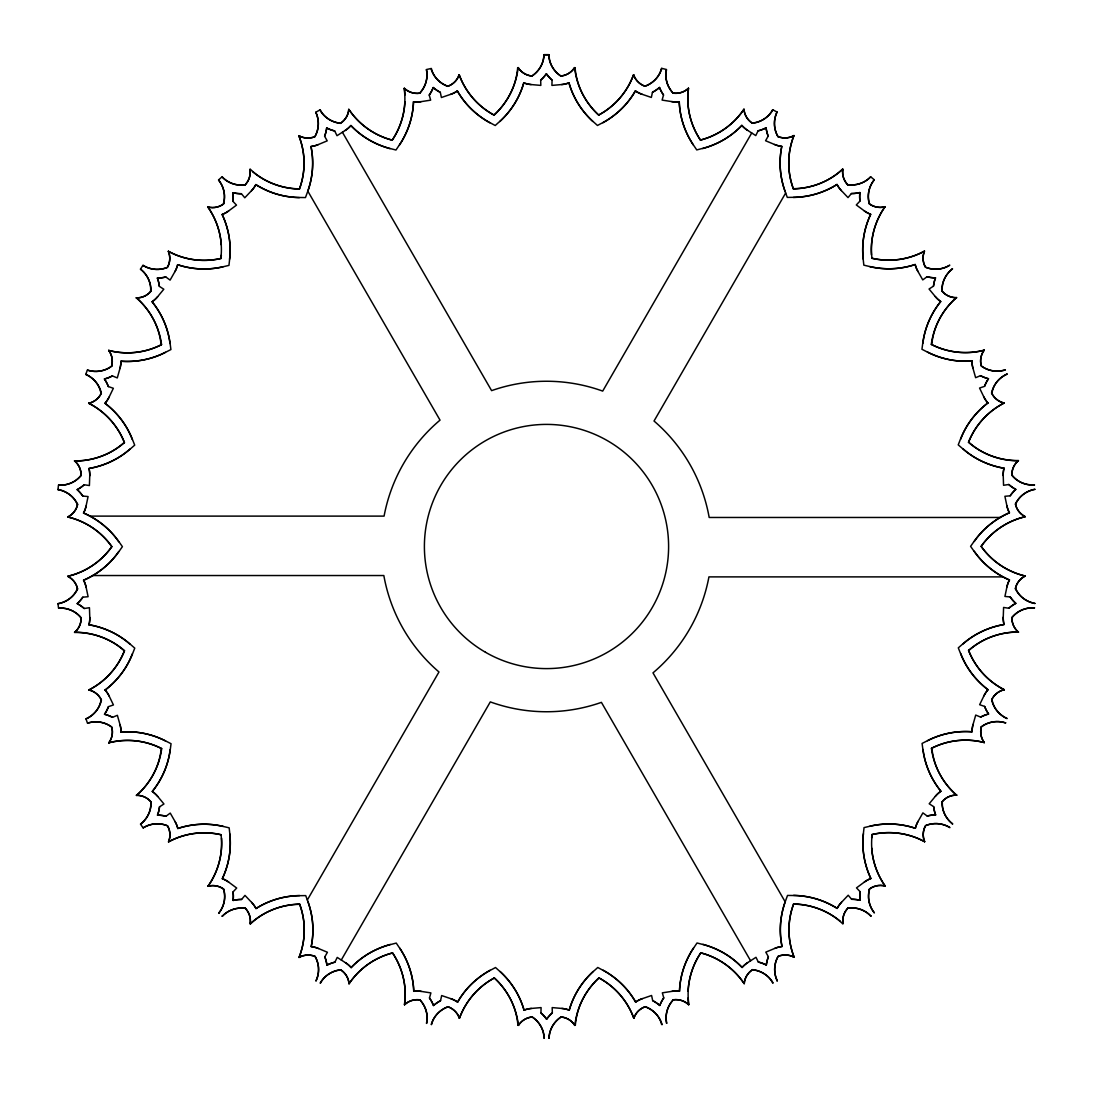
<?xml version="1.0" encoding="UTF-8"?>
<svg xmlns="http://www.w3.org/2000/svg" width="1093" height="1093" viewBox="0 0 1093 1093"><rect width="100%" height="100%" fill="white"/><g stroke="black" fill="none" stroke-linecap="round" stroke-linejoin="round"><path stroke-width="1.5" d="M942.029 802.576L942.043 801.797A18.294 18.294 0 0 1 956.717 795.171A74.775 74.775 0 0 1 931.441 748.363A67.629 60.224 0 0 1 984.301 742.516M229.557 259.314A103.562 92.222 0 0 0 222.152 214.474A26.191 23.322 0 0 0 228.697 210.894L236.498 205.115L232.864 201.276A44.362 39.512 0 0 0 232.918 192.723A31.588 28.131 0 0 0 241.403 193.721L244.791 197.778L251.458 190.728A26.915 26.915 0 0 0 255.817 184.635A83.396 83.396 0 0 0 299.359 197.491L305.466 197.56L307.57 191.835A104.259 92.85 0 0 0 310.958 146.503A24.633 21.942 0 0 0 318.241 144.59L327.203 140.847L324.607 136.242A35.236 35.236 0 0 0 326.684 127.963A32.94 29.333 0 0 0 334.69 130.955L337.013 135.696L345.183 130.463A26.915 26.915 0 0 0 350.853 125.586A83.396 83.396 0 0 0 390.064 148.498L395.967 150.014L399.382 144.959A83.396 83.396 0 0 0 413.564 101.772A24.032 21.395 0 0 0 421.065 101.649L430.656 100.16L429.235 95.064A35.236 35.236 0 0 0 433.238 87.522A35.386 31.519 0 0 0 440.301 92.345L441.408 97.509L450.589 94.367A26.915 26.915 0 0 0 457.284 90.992A83.396 83.396 0 0 0 489.869 122.621L495.225 125.517L499.747 121.419A83.396 83.396 0 0 0 523.861 82.877A26.915 26.915 0 0 0 531.157 84.557L540.83 85.404L540.666 80.117A35.236 35.236 0 0 0 546.377 73.75A38.433 34.225 0 0 0 552.074 80.117L551.91 85.404L561.583 84.557A26.915 26.915 0 0 0 568.879 82.877A83.396 83.396 0 0 0 592.952 121.391L597.475 125.476L602.844 122.594A83.396 83.396 0 0 0 635.47 90.938A26.915 26.915 0 0 0 642.165 94.312L651.346 97.441L652.453 92.277A35.386 31.519 0 0 0 659.503 87.454A35.236 35.236 0 0 0 663.519 95.009L662.098 100.091L671.689 101.594A24.032 21.395 0 0 0 679.177 101.704A83.396 83.396 0 0 0 693.331 144.85L696.747 149.919L702.649 148.388A83.396 83.396 0 0 0 741.915 125.463A26.915 26.915 0 0 0 747.598 130.34L755.769 135.587L758.077 130.832A32.94 29.333 0 0 0 766.084 127.84A35.236 35.236 0 0 0 768.174 136.133L765.578 140.737L774.527 144.481A24.633 21.942 0 0 0 781.768 146.38A83.396 83.396 0 0 0 785.184 191.671L787.288 197.396L793.381 197.327A83.396 83.396 0 0 0 836.992 184.457A26.915 26.915 0 0 0 841.35 190.565L848.018 197.601L851.406 193.543A31.588 28.131 0 0 0 859.89 192.559A44.362 39.512 0 0 0 859.945 201.098L856.311 204.951L864.112 210.73A26.191 23.322 0 0 0 870.684 214.324A103.562 92.222 0 0 0 863.238 259.096M863.443 833.686A103.562 92.222 0 0 0 870.848 878.526A26.191 23.322 0 0 0 864.303 882.106L856.502 887.885L860.136 891.724A44.362 39.512 0 0 0 860.082 900.277A31.588 28.131 0 0 0 851.597 899.279L848.209 895.222L841.542 902.271A26.915 26.915 0 0 0 837.183 908.365A83.396 83.396 0 0 0 793.641 895.509L787.534 895.44L785.43 901.165A104.259 92.85 0 0 0 782.041 946.497A24.633 21.942 0 0 0 774.759 948.41L765.797 952.153L768.393 956.758A35.236 35.236 0 0 0 766.316 965.037A32.94 29.333 0 0 0 758.31 962.045L755.987 957.304L747.817 962.537A26.915 26.915 0 0 0 742.147 967.414A83.396 83.396 0 0 0 702.936 944.502L697.033 942.986L693.618 948.041A83.396 83.396 0 0 0 679.436 991.228A24.032 21.395 0 0 0 671.935 991.351L662.344 992.84L663.765 997.936A35.236 35.236 0 0 0 659.762 1005.478A35.386 31.519 0 0 0 652.699 1000.655L651.592 995.491L642.411 998.633A26.915 26.915 0 0 0 635.716 1002.008A83.396 83.396 0 0 0 603.131 970.379L597.775 967.483L593.253 971.581A83.396 83.396 0 0 0 569.139 1010.123A26.915 26.915 0 0 0 561.843 1008.443L552.17 1007.596L552.334 1012.883A35.236 35.236 0 0 0 546.623 1019.25A38.433 34.225 0 0 0 540.926 1012.883L541.09 1007.596L531.417 1008.443A26.915 26.915 0 0 0 524.121 1010.123A83.396 83.396 0 0 0 500.048 971.609L495.525 967.524L490.156 970.406A83.396 83.396 0 0 0 457.53 1002.062A26.915 26.915 0 0 0 450.835 998.688L441.654 995.559L440.547 1000.723A35.386 31.519 0 0 0 433.497 1005.546A35.236 35.236 0 0 0 429.481 997.991L430.902 992.909L421.311 991.406A24.032 21.395 0 0 0 413.823 991.296A83.396 83.396 0 0 0 399.669 948.15L396.253 943.081L390.351 944.612A83.396 83.396 0 0 0 351.085 967.537A26.915 26.915 0 0 0 345.402 962.66L337.231 957.413L334.923 962.168A32.94 29.333 0 0 0 326.916 965.16A35.236 35.236 0 0 0 324.826 956.867L327.422 952.263L318.473 948.519A24.633 21.942 0 0 0 311.232 946.62A83.396 83.396 0 0 0 307.816 901.329L305.712 895.604L299.619 895.673A83.396 83.396 0 0 0 256.008 908.543A26.915 26.915 0 0 0 251.65 902.435L244.982 895.399L241.594 899.457A31.588 28.131 0 0 0 233.11 900.441A44.362 39.512 0 0 0 233.055 891.902L236.689 888.049L228.888 882.27A26.191 23.322 0 0 0 222.316 878.676A103.562 92.222 0 0 0 229.762 833.904M89.066 468.856A26.915 26.915 0 0 1 89.749 475.851L89.407 485.552L84.188 484.745A35.236 35.236 0 0 1 77.179 489.637A38.569 34.348 0 0 1 82.808 496.072L88.082 496.55L86.074 506.045A32.681 29.115 0 0 1 83.533 513.095A83.396 83.396 0 0 1 118.891 541.663L122.402 546.65L118.891 551.637A83.396 83.396 0 0 1 83.56 580.164A32.681 29.115 0 0 1 86.101 587.214L88.109 596.71L82.849 597.188A35.236 35.236 0 0 1 77.207 603.609A35.509 31.629 0 0 1 84.216 608.5L89.448 607.708L89.776 617.408A33.76 30.071 0 0 1 88.984 624.854A83.396 83.396 0 0 1 130.163 644.146L134.767 648.135L132.54 653.819A83.396 83.396 0 0 1 105.065 689.984A30.727 27.366 0 0 1 109.218 696.214L113.44 704.944L108.453 706.665A35.236 35.236 0 0 1 104.518 714.262A33.022 29.402 0 0 1 112.483 717.336L117.375 715.314L120.011 724.645A26.915 26.915 0 0 1 121.036 732.064A83.396 83.396 0 0 1 165.63 740.945L171.054 743.718L170.248 749.771A83.396 83.396 0 0 1 152.228 791.455A28.377 25.276 0 0 1 157.761 796.51L163.95 803.983L159.51 806.853A35.236 35.236 0 0 1 157.501 815.159A31.629 28.158 0 0 1 165.986 816.239L170.248 813.096L175.044 821.54A26.915 26.915 0 0 1 177.804 828.494A83.396 83.396 0 0 1 223.232 826.445L229.161 827.838L229.831 833.904A83.396 83.396 0 0 1 222.303 878.69A26.915 26.915 0 0 1 228.888 882.27M1003.934 624.144A26.915 26.915 0 0 1 1003.251 617.149L1003.593 607.448L1008.812 608.255A35.236 35.236 0 0 1 1015.821 603.363A38.569 34.348 0 0 1 1010.192 596.928L1004.918 596.45L1006.926 586.955A32.681 29.115 0 0 1 1009.467 579.905A83.396 83.396 0 0 1 974.109 551.337L970.598 546.35L974.109 541.363A83.396 83.396 0 0 1 1009.44 512.836A32.681 29.115 0 0 1 1006.899 505.786L1004.891 496.29L1010.151 495.812A35.236 35.236 0 0 1 1015.793 489.391A35.509 31.629 0 0 1 1008.784 484.5L1003.552 485.292L1003.224 475.592A33.76 30.071 0 0 1 1004.016 468.146A83.396 83.396 0 0 1 962.837 448.854L958.233 444.865L960.46 439.181A83.396 83.396 0 0 1 987.935 403.016A30.727 27.366 0 0 1 983.782 396.786L979.56 388.056L984.547 386.335A35.236 35.236 0 0 1 988.482 378.738A33.022 29.402 0 0 1 980.517 375.664L975.625 377.686L972.989 368.355A26.915 26.915 0 0 1 971.964 360.936A83.396 83.396 0 0 1 927.37 352.055L921.945 349.282L922.752 343.229A83.396 83.396 0 0 1 940.772 301.545A28.377 25.276 0 0 1 935.239 296.49L929.05 289.017L933.49 286.147A35.236 35.236 0 0 1 935.499 277.841A31.629 28.158 0 0 1 927.014 276.761L922.752 279.904L917.956 271.46A26.915 26.915 0 0 1 915.196 264.506A83.396 83.396 0 0 1 869.768 266.555L863.839 265.162L863.169 259.096A83.396 83.396 0 0 1 870.697 214.31A26.915 26.915 0 0 1 864.112 210.73M57.943 489.65L58.503 485.032A26.601 26.601 0 0 0 81.101 475.551A18.294 18.294 0 0 0 74.515 460.863A74.775 74.775 0 0 0 124.438 442.624C117.88 425.696 104.887 411.405 88.697 403.235A18.294 18.294 0 0 0 101.362 393.289M1034.524 607.681L1034.497 607.968A26.601 26.601 0 0 0 1011.899 617.449A18.294 18.294 0 0 0 1018.485 632.137A74.775 74.775 0 0 0 968.562 650.376C975.12 667.304 988.113 681.595 1004.303 689.765A18.294 18.294 0 0 0 991.638 699.711M223.751 203.202L223.546 203.967A16.887 15.042 0 0 1 207.684 206.987M869.249 889.798L869.454 889.033A16.887 15.042 0 0 1 885.316 886.013M111.759 365.745L111.623 366.237A18.253 18.253 0 0 0 108.713 350.402A74.775 74.775 0 0 0 161.559 344.637A74.775 74.775 0 0 0 136.283 297.829A18.294 18.294 0 0 0 150.971 291.216L150.957 289.672A26.601 26.601 0 0 0 140.437 269.192L142.964 265.298M981.241 727.255L981.377 726.763A18.253 18.253 0 0 0 984.287 742.598A74.775 74.775 0 0 0 931.441 748.363M228.697 210.908A26.915 26.915 0 0 1 222.125 214.488A83.396 83.396 0 0 1 229.626 259.328L228.956 265.394L223.027 266.774A83.396 83.396 0 0 1 177.653 264.711A26.915 26.915 0 0 1 174.894 271.679L170.098 280.109L165.835 276.98A31.629 28.158 0 0 1 157.365 278.059A35.236 35.236 0 0 1 159.359 286.366L163.8 289.235L157.624 296.709A28.377 25.276 0 0 1 152.091 301.764A83.396 83.396 0 0 1 170.112 343.503L170.918 349.555L165.48 352.315A76.045 67.711 0 0 1 120.927 361.264A26.915 26.915 0 0 1 119.929 368.587L117.279 377.932L112.401 375.91A35.236 35.236 0 0 1 104.422 378.984A41.507 36.971 0 0 1 108.357 386.567L113.358 388.288L109.136 397.032A30.727 27.366 0 0 1 104.983 403.262A93.37 83.164 0 0 1 132.294 439.523M864.303 882.092A26.915 26.915 0 0 1 870.875 878.512A83.396 83.396 0 0 1 863.374 833.672L864.044 827.606L869.973 826.226A83.396 83.396 0 0 1 915.347 828.289A26.915 26.915 0 0 1 918.106 821.321L922.902 812.891L927.165 816.02A31.629 28.158 0 0 1 935.635 814.941A35.236 35.236 0 0 1 933.641 806.634L929.2 803.765L935.376 796.291A28.377 25.276 0 0 1 940.909 791.236A83.396 83.396 0 0 1 922.888 749.497L922.082 743.445L927.52 740.685A76.045 67.711 0 0 1 972.073 731.736A26.915 26.915 0 0 1 973.071 724.413L975.721 715.068L980.599 717.09A35.236 35.236 0 0 1 988.578 714.016A41.507 36.971 0 0 1 984.643 706.433L979.642 704.712L983.864 695.968A30.727 27.366 0 0 1 988.017 689.738A93.37 83.164 0 0 1 960.706 653.477M85.746 374.393L87.399 370.035A26.601 26.601 0 0 0 111.609 366.237M661.798 68.49A26.615 26.615 0 0 1 644.952 86.128A18.294 18.294 0 0 1 633.544 74.761C627.382 91.826 614.744 106.431 598.745 114.997A74.775 74.775 0 0 1 574.631 67.643A18.294 18.294 0 0 1 561.843 75.841L560.832 75.963A26.601 26.601 0 0 1 548.7 54.787L544.041 54.787A26.601 26.601 0 0 1 533.179 75.075L531.908 75.95A18.294 18.294 0 0 1 518.123 67.643A74.775 74.775 0 0 1 493.954 115.025C477.983 106.472 465.358 91.88 459.21 74.816A18.294 18.294 0 0 1 448.758 85.855L447.802 86.197A26.601 26.601 0 0 1 430.956 68.545L426.407 69.542M431.202 1024.51A26.615 26.615 0 0 1 448.048 1006.872A18.294 18.294 0 0 1 459.456 1018.239C465.618 1001.174 478.256 986.569 494.255 978.003A74.775 74.775 0 0 1 518.369 1025.357A18.294 18.294 0 0 1 531.157 1017.159L532.168 1017.036A26.601 26.601 0 0 1 544.3 1038.213M1005.71 722.692L1005.601 722.965A26.601 26.601 0 0 0 981.391 726.763M81.019 617.709A21.614 19.25 0 0 1 74.625 632.464A74.775 74.775 0 0 1 124.506 650.663C117.935 667.563 104.969 681.841 88.779 690.011A18.294 18.294 0 0 1 101.458 699.957A26.601 26.601 0 0 1 85.964 718.811L87.495 723.211M1011.981 475.291A21.614 19.25 0 0 1 1018.375 460.536A74.775 74.775 0 0 1 968.494 442.337C975.065 425.437 988.031 411.159 1004.221 402.989A18.294 18.294 0 0 1 991.542 393.043A26.601 26.601 0 0 1 1007.036 374.189L1007.063 373.874M307.324 900.004L438.976 671.976A165.248 165.248 0 0 1 383.834 575.533L92.782 575.533M751.724 132.991L602.694 391.103A165.248 165.248 0 0 0 491.604 390.638L342.41 132.239M341.289 960.009L490.306 701.897A165.248 165.248 0 0 0 601.41 702.362L750.59 960.761M785.676 192.996L654.024 421.024A165.248 165.248 0 0 1 709.179 517.467L1000.218 517.467M952.509 824.122L952.672 823.876A26.601 26.601 0 0 1 942.043 803.328L942.043 801.797M772.833 109.969A26.601 26.601 0 0 1 753.787 122.881L752.257 123.072A18.294 18.294 0 0 1 743.909 109.3C733.84 124.397 718.074 135.559 700.49 140.041A74.775 74.775 0 0 1 688.412 88.287A17.242 15.357 0 0 1 673.534 93.26M320.167 983.031A26.601 26.601 0 0 1 339.213 970.119L340.743 969.928A18.294 18.294 0 0 1 349.091 983.7C359.16 968.603 374.926 957.441 392.51 952.959A74.775 74.775 0 0 1 404.588 1004.713A17.242 15.357 0 0 1 419.466 999.74M419.726 93.11L420.75 91.962A26.601 26.601 0 0 0 426.448 69.665A32.421 28.869 0 0 1 419.78 93.165A18.294 18.294 0 0 1 404.342 88.342A74.775 74.775 0 0 1 404.943 95.009M688.057 997.991A74.775 74.775 0 0 0 688.658 1004.658A18.294 18.294 0 0 0 673.274 999.876L672.25 1001.038A26.601 26.601 0 0 0 666.552 1023.335M218.504 179.976L221.988 176.888A26.601 26.601 0 0 0 245.187 184.785L245.884 184.034A18.294 18.294 0 0 0 250.01 169.415M871.23 915.92L871.012 916.112A26.601 26.601 0 0 0 847.813 908.215L847.116 908.966A18.294 18.294 0 0 0 842.99 923.585M245.201 184.785L245.57 184.389A22.161 19.729 0 0 0 249.914 169.429M847.799 908.215L847.43 908.611A22.161 19.729 0 0 0 843.086 923.571M662.358 1024.51L662.071 1024.578A26.601 26.601 0 0 0 645.198 1006.817L644.242 1007.145A18.294 18.294 0 0 0 633.79 1018.184C627.642 1001.12 615.017 986.528 599.046 977.975A74.775 74.775 0 0 0 574.877 1025.357A18.294 18.294 0 0 0 561.092 1017.036L559.821 1017.925A26.601 26.601 0 0 0 548.959 1038.213M252.524 171.601A74.775 74.775 0 0 0 299.468 188.87A93.096 82.918 0 0 0 298.799 135.682A16.709 14.892 0 0 0 314.934 136.693L315.29 135.915A32.886 29.279 0 0 0 315.768 112.265L319.866 109.969M776.986 980.995L777.246 980.858A32.899 29.306 0 0 1 778.12 956.389A16.709 14.892 0 0 1 794.174 957.318A93.096 82.918 0 0 1 793.586 904.143A74.775 74.775 0 0 1 840.476 921.399M544.041 54.65L548.7 54.65M89.872 516.115L384.08 516.115A165.248 165.248 0 0 1 440.028 420.136L307.816 191.152A83.396 83.396 0 0 0 310.999 146.503A26.915 26.915 0 0 0 318.241 144.604M1003.128 576.885L708.933 576.885A165.248 165.248 0 0 1 652.986 672.864L785.184 901.848A83.396 83.396 0 0 0 782.001 946.497A26.915 26.915 0 0 0 774.759 948.396M419.452 999.863L419.972 999.945A26.601 26.601 0 0 1 426.694 1023.403M673.548 93.137L673.028 93.055A26.601 26.601 0 0 1 666.306 69.597M1015.37 588.731A18.294 18.294 0 0 1 1025.289 576.038C1007.609 571.981 991.583 561.215 981.159 546.35C991.583 531.512 1007.596 520.76 1025.261 516.702A20.357 18.13 0 0 1 1015.506 503.982M77.63 504.269A18.294 18.294 0 0 1 67.711 516.962C85.391 521.019 101.417 531.785 111.841 546.65C101.417 561.488 85.404 572.24 67.739 576.298A20.357 18.13 0 0 1 77.494 589.018M661.825 68.367L666.334 69.474M772.901 109.847L777.014 112.019M776.959 112.128A26.601 26.601 0 0 0 777.874 136.502A18.294 18.294 0 0 0 793.942 135.559A74.775 74.775 0 0 0 793.299 188.693A74.775 74.775 0 0 0 842.799 169.251A18.294 18.294 0 0 0 847.608 184.621A26.642 26.642 0 0 0 870.738 176.834L874.291 179.798A26.601 26.601 0 0 0 869.263 203.79L870.083 204.377A18.294 18.294 0 0 0 885.098 206.714A74.775 74.775 0 0 0 871.463 254.833M218.914 913.393L218.709 913.201A26.601 26.601 0 0 0 223.737 889.21L222.917 888.623A18.294 18.294 0 0 0 207.902 886.286A74.775 74.775 0 0 0 221.537 838.167M223.737 889.196L223.341 888.896A16.832 14.988 0 0 0 207.875 886.204M221.961 916.084L222.18 916.276A26.642 26.642 0 0 1 245.392 908.392A18.294 18.294 0 0 1 250.201 923.749A74.775 74.775 0 0 1 299.701 904.307A74.775 74.775 0 0 1 299.058 957.441A18.294 18.294 0 0 1 315.139 956.484A26.601 26.601 0 0 1 316.041 980.872M952.358 268.673L952.522 268.905A26.601 26.601 0 0 0 941.906 290.998L942.549 291.763A18.294 18.294 0 0 0 956.58 297.624A74.775 74.775 0 0 0 931.304 344.377A67.985 60.539 0 0 0 984.219 350.293M143.115 827.92L140.478 824.095A26.601 26.601 0 0 0 151.094 802.002L150.451 801.237A18.294 18.294 0 0 0 136.42 795.376A74.775 74.775 0 0 0 161.696 748.623A67.985 60.539 0 0 0 108.781 742.707M319.935 110.092A26.601 26.601 0 0 0 340.51 123.181A18.267 18.267 0 0 0 348.858 109.409C358.928 124.493 374.667 135.655 392.223 140.136A74.775 74.775 0 0 0 404.929 101.799M773.065 982.908A26.601 26.601 0 0 0 752.49 969.819A18.267 18.267 0 0 0 744.142 983.591C734.072 968.507 718.333 957.345 700.777 952.864A74.775 74.775 0 0 0 688.071 991.201M1004.248 689.601A18.95 16.873 0 0 0 991.788 699.766L992.007 701.214A26.601 26.601 0 0 0 1007.131 718.566A28.582 25.453 0 0 1 992.171 700.408M88.752 403.399A18.95 16.873 0 0 0 101.212 393.234L100.993 391.786A26.601 26.601 0 0 0 85.869 374.434A28.582 25.453 0 0 1 100.829 392.592M991.638 699.711L991.816 700.463M101.184 392.537L101.362 393.289M1034.456 484.773L1034.497 485.06A25.139 22.393 0 0 1 1012.077 475.168M57.97 603.609L58.544 608.227M88.697 403.235A74.775 74.775 0 0 1 124.438 442.624M168.363 251.335A18.253 18.253 0 0 1 167.393 267.402A24.292 21.628 0 0 1 143.074 265.38A26.601 26.601 0 0 0 167.379 267.402L167.653 266.938A22.625 20.152 0 0 0 168.349 251.335A74.775 74.775 0 0 0 221.059 258.372A74.775 74.775 0 0 0 221.346 255.052M221.319 244.914A74.775 74.775 0 0 0 207.711 206.891A18.294 18.294 0 0 0 223.559 203.967L223.915 202.465A26.601 26.601 0 0 0 218.6 180.072A32.162 28.637 0 0 1 223.559 203.161M299.468 188.87A74.775 74.775 0 0 0 298.826 135.682A18.294 18.294 0 0 0 314.907 136.639L315.617 135.272A26.601 26.601 0 0 0 315.809 112.251M348.872 109.409A74.775 74.775 0 0 0 392.223 140.136A91.757 81.715 0 0 0 404.15 88.369M493.954 115.025A74.775 74.775 0 0 1 459.21 74.816M543.904 54.787A30.631 27.284 0 0 1 532.004 76.059M560.736 76.059A30.085 26.792 0 0 1 549.055 54.787M633.544 74.761A74.775 74.775 0 0 1 598.745 114.997M688.412 88.287A18.294 18.294 0 0 1 674.026 93.192L673.028 93.055A31.779 28.309 0 0 1 666.552 69.638M743.909 109.3A74.775 74.775 0 0 1 700.49 140.041M984.178 350.156A18.294 18.294 0 0 0 981.282 366.005A26.615 26.615 0 0 0 1005.396 369.844A24.36 21.682 0 0 1 981.336 365.964A22.42 19.975 0 0 1 984.151 350.143A74.775 74.775 0 0 1 931.304 344.377M968.494 442.337A74.775 74.775 0 0 1 1004.221 402.989M1018.444 460.604A18.294 18.294 0 0 0 1011.845 475.305A26.615 26.615 0 0 0 1034.333 484.8M1034.893 489.418A26.601 26.601 0 0 0 1015.356 504.01A18.294 18.294 0 0 0 1025.261 516.702A74.775 74.775 0 0 0 981.159 546.35A74.775 74.775 0 0 0 1025.289 576.038M1034.921 603.336A26.601 26.601 0 0 1 1015.383 588.731A20.357 18.13 0 0 1 1025.207 575.915M1004.303 689.765A74.775 74.775 0 0 1 968.562 650.376M924.637 841.665A18.253 18.253 0 0 1 925.607 825.598A24.292 21.628 0 0 1 949.926 827.62A26.601 26.601 0 0 0 925.621 825.598L925.347 826.062A22.625 20.152 0 0 0 924.651 841.665A74.775 74.775 0 0 0 871.941 834.628A74.775 74.775 0 0 0 871.654 837.948M871.681 848.086A74.775 74.775 0 0 0 885.289 886.109A18.294 18.294 0 0 0 869.441 889.033L869.085 890.535A26.601 26.601 0 0 0 874.4 912.928A32.162 28.637 0 0 1 869.441 889.839M793.532 904.13A74.775 74.775 0 0 0 794.174 957.318A18.294 18.294 0 0 0 778.093 956.361L777.383 957.728A26.601 26.601 0 0 0 777.191 980.749M744.128 983.591A74.775 74.775 0 0 0 700.777 952.864A91.757 81.715 0 0 0 688.85 1004.631M599.046 977.975A74.775 74.775 0 0 1 633.79 1018.184M459.456 1018.239A74.775 74.775 0 0 1 494.255 978.003M404.588 1004.713A18.294 18.294 0 0 1 418.974 999.808L419.972 999.945A31.779 28.309 0 0 1 426.448 1023.362M349.091 983.7A74.775 74.775 0 0 1 392.51 952.959M108.822 742.844A18.294 18.294 0 0 0 111.718 726.995A26.615 26.615 0 0 0 87.604 723.156A24.36 21.682 0 0 1 111.664 727.036A22.42 19.975 0 0 1 108.849 742.857A74.775 74.775 0 0 1 161.696 748.623M124.506 650.663A74.775 74.775 0 0 1 88.779 690.011M74.556 632.396A18.294 18.294 0 0 0 81.155 617.695A26.615 26.615 0 0 0 58.667 608.2M58.107 603.582A26.601 26.601 0 0 0 77.644 588.99A18.294 18.294 0 0 0 67.739 576.298A74.775 74.775 0 0 0 111.841 546.65A74.775 74.775 0 0 0 67.711 516.962M58.079 489.664A26.601 26.601 0 0 1 77.617 504.269A20.357 18.13 0 0 1 67.793 517.085M82.822 496.072A35.236 35.236 0 0 0 77.179 489.637A35.509 31.629 0 0 0 84.188 484.745M86.074 506.045A26.915 26.915 0 0 1 83.533 513.082M83.56 580.164A26.915 26.915 0 0 1 86.115 587.214M84.216 608.5A35.236 35.236 0 0 0 77.207 603.609A38.569 34.348 0 0 0 82.836 597.174M89.776 617.408A26.915 26.915 0 0 1 88.984 624.854M105.065 689.984A26.915 26.915 0 0 1 109.232 696.2M112.497 717.336A35.236 35.236 0 0 0 104.518 714.262A41.507 36.971 0 0 0 108.439 706.665M152.61 791.715A26.915 26.915 0 0 1 157.761 796.496M165.986 816.225A35.236 35.236 0 0 0 157.501 815.159A43.611 38.842 0 0 0 159.51 806.853M233.055 891.902A35.236 35.236 0 0 1 233.11 900.441A35.236 35.236 0 0 1 241.594 899.457M413.823 991.296A26.915 26.915 0 0 1 421.311 991.406M440.547 1000.723A35.236 35.236 0 0 0 433.484 1005.546A41.397 36.861 0 0 0 429.481 997.991M540.926 1012.883A35.236 35.236 0 0 1 546.623 1019.25A38.433 34.225 0 0 1 552.32 1012.883M652.699 1000.669A35.236 35.236 0 0 1 659.762 1005.478A41.397 36.861 0 0 1 663.765 997.936M671.935 991.351A26.915 26.915 0 0 1 679.436 991.228M851.597 899.293A35.236 35.236 0 0 1 860.082 900.277A35.236 35.236 0 0 1 860.136 891.724M927.165 816.02A35.236 35.236 0 0 1 935.635 814.941A43.611 38.842 0 0 1 933.641 806.634M935.376 796.291A26.915 26.915 0 0 1 940.909 791.236A99.627 88.724 0 0 1 923.025 749.484M927.52 740.685A83.396 83.396 0 0 1 972.06 731.832A33.692 30.003 0 0 1 973.071 724.413M984.643 706.433A35.236 35.236 0 0 0 988.578 714.016A33.022 29.402 0 0 0 980.599 717.09M983.864 695.968A26.915 26.915 0 0 1 988.017 689.738A83.396 83.396 0 0 1 960.528 653.518L958.301 647.848L962.919 643.859A83.396 83.396 0 0 1 1004.043 624.595A33.76 30.071 0 0 1 1003.265 617.149M1010.178 596.928A35.236 35.236 0 0 0 1015.821 603.363A35.509 31.629 0 0 0 1008.812 608.255M1006.926 586.955A26.915 26.915 0 0 1 1009.467 579.918M1009.44 512.836A26.915 26.915 0 0 1 1006.885 505.786M1008.784 484.5A35.236 35.236 0 0 0 1015.793 489.391A38.569 34.348 0 0 0 1010.164 495.826M1003.224 475.592A26.915 26.915 0 0 1 1004.016 468.146M987.935 403.016A26.915 26.915 0 0 1 983.768 396.8M980.503 375.664A35.236 35.236 0 0 0 988.482 378.738A41.507 36.971 0 0 0 984.561 386.335M940.39 301.285A26.915 26.915 0 0 1 935.239 296.504M927.014 276.775A35.236 35.236 0 0 0 935.499 277.841A43.611 38.842 0 0 0 933.49 286.147M859.945 201.098A35.236 35.236 0 0 1 859.89 192.559A35.236 35.236 0 0 1 851.406 193.543M679.177 101.704A26.915 26.915 0 0 1 671.689 101.594M652.453 92.277A35.236 35.236 0 0 0 659.516 87.454A41.397 36.861 0 0 0 663.519 95.009M552.074 80.117A35.236 35.236 0 0 1 546.377 73.75A38.433 34.225 0 0 1 540.68 80.117M440.301 92.331A35.236 35.236 0 0 1 433.238 87.522A41.397 36.861 0 0 1 429.235 95.064M421.065 101.649A26.915 26.915 0 0 1 413.564 101.772M241.403 193.707A35.236 35.236 0 0 1 232.918 192.723A35.236 35.236 0 0 1 232.864 201.276M165.835 276.98A35.236 35.236 0 0 1 157.365 278.059A43.611 38.842 0 0 1 159.359 286.366M157.624 296.709A26.915 26.915 0 0 1 152.091 301.764A99.627 88.724 0 0 1 169.975 343.516M165.48 352.315A83.396 83.396 0 0 1 120.94 361.168A33.692 30.003 0 0 1 119.929 368.587M108.357 386.567A35.236 35.236 0 0 0 104.422 378.984A33.022 29.402 0 0 0 112.401 375.91M109.136 397.032A26.915 26.915 0 0 1 104.983 403.262A83.396 83.396 0 0 1 132.472 439.482L134.699 445.152L130.081 449.141A83.396 83.396 0 0 1 88.957 468.405A33.76 30.071 0 0 1 89.735 475.851M80.896 475.428A25.112 22.366 0 0 1 58.626 485.224M74.597 460.795A21.614 19.25 0 0 1 80.978 475.551M111.568 366.196A24.333 21.669 0 0 1 87.481 370.172M150.861 291.148A17.693 15.753 0 0 1 136.283 297.993M140.532 269.097A30.686 27.325 0 0 1 150.629 291.189M245.215 184.936A24.77 22.065 0 0 1 222.234 176.875M320.249 109.956A26.136 23.267 0 0 0 340.483 123.386A20.986 18.69 0 0 0 348.694 109.409M419.753 93.26A17.215 15.329 0 0 1 404.41 88.287M447.72 86.374A28.049 24.975 0 0 1 431.352 68.476M459.033 74.775A19.647 17.488 0 0 1 447.884 86.361M531.881 76.141A18.267 16.272 0 0 1 518.26 67.575M644.87 86.292A19.647 17.488 0 0 1 633.708 74.72M661.443 68.422A28.117 25.043 0 0 1 645.034 86.306M752.162 123.181A21.027 18.718 0 0 1 744.073 109.286M772.532 109.847A26.177 23.322 0 0 1 752.708 123.222M777.888 136.502A32.831 29.238 0 0 1 777.014 112.155M777.833 136.57A16.709 14.892 0 0 0 793.955 135.559A93.096 82.918 0 0 0 793.34 188.679M847.553 184.662A22.092 19.674 0 0 1 842.908 169.265M870.643 176.752A24.961 22.229 0 0 1 847.581 184.772M869.454 203.749A32.175 28.65 0 0 1 874.168 179.88M885.125 206.809A16.887 15.042 0 0 1 869.277 203.776M942.221 290.97A30.659 27.311 0 0 1 952.331 268.892M991.938 393.084A28.678 25.535 0 0 1 1006.94 374.025M1004.166 403.167A18.95 16.873 0 0 1 991.706 392.988M1015.698 504.119A26.683 23.759 0 0 1 1034.839 489.213M1034.866 603.541A26.683 23.759 0 0 1 1015.725 588.621M1012.104 617.572A25.112 22.366 0 0 1 1034.374 607.776M1018.403 632.205A21.614 19.25 0 0 1 1012.022 617.449M981.432 726.804A24.333 21.669 0 0 1 1005.519 722.828M942.139 801.852A17.693 15.753 0 0 1 956.717 795.007M952.481 823.89A30.604 27.257 0 0 1 942.33 802.576M847.785 908.064A24.77 22.065 0 0 1 870.766 916.125M772.751 983.044A26.136 23.267 0 0 0 752.517 969.614A20.986 18.69 0 0 0 744.306 983.591M673.247 999.74A17.215 15.329 0 0 1 688.59 1004.713M666.785 1023.294A31.847 28.363 0 0 1 672.933 1000.15M645.28 1006.626A28.049 24.975 0 0 1 661.648 1024.524M561.119 1016.859A18.267 16.272 0 0 1 574.74 1025.425M549.096 1038.213A30.631 27.284 0 0 1 560.996 1016.941M532.264 1016.941A30.085 26.792 0 0 1 543.945 1038.213M448.13 1006.708A19.647 17.488 0 0 1 459.292 1018.28M431.557 1024.578A28.117 25.043 0 0 1 447.966 1006.694M340.838 969.819A21.027 18.718 0 0 1 348.927 983.714M320.468 983.154A26.177 23.322 0 0 1 340.292 969.778M315.112 956.498A32.831 29.238 0 0 1 315.986 980.845M315.167 956.43A16.709 14.892 0 0 0 299.045 957.441A93.096 82.918 0 0 0 299.66 904.321M245.447 908.338A22.092 19.674 0 0 1 250.092 923.735M222.357 916.248A24.961 22.229 0 0 1 245.419 908.228M223.546 889.251A32.175 28.65 0 0 1 218.832 913.12M150.779 802.03A30.659 27.311 0 0 1 140.669 824.108M101.062 699.916A28.678 25.535 0 0 1 86.06 718.975M88.834 689.833A18.95 16.873 0 0 1 101.294 700.012M58.653 608.022A25.112 22.366 0 0 1 80.923 617.832M77.302 588.881A26.683 23.759 0 0 1 58.161 603.787M58.134 489.459A26.683 23.759 0 0 1 77.275 504.379M83.628 512.918A86.333 76.879 0 0 1 118.727 541.759M118.727 551.541A86.32 76.865 0 0 1 83.655 580.328M89.025 624.69A80.103 71.332 0 0 1 130.053 644.242M132.362 653.764A93.37 83.15 0 0 1 105.188 690.093M120.011 724.645A33.692 30.003 0 0 1 121.036 732.064M121.022 731.968A76.045 67.725 0 0 1 165.589 740.999M170.112 749.757A99.613 88.711 0 0 1 152.323 791.51M175.044 821.526A32.476 28.924 0 0 1 177.804 828.494A75.021 66.81 0 0 1 223.232 826.404M251.663 902.435A30.44 27.12 0 0 1 255.994 908.543A77.234 68.791 0 0 1 299.605 895.55M307.816 901.329A104.272 92.85 0 0 1 311.191 946.606A26.915 26.915 0 0 1 318.473 948.519M324.826 956.867A43.556 38.788 0 0 1 326.916 965.16A35.236 35.236 0 0 1 334.923 962.168M345.415 962.646A28.09 25.016 0 0 1 351.085 967.537M351.222 967.633A82.235 73.231 0 0 1 390.297 944.434M399.737 948.109A101.444 90.336 0 0 1 413.7 991.296M450.849 998.688A25.945 23.103 0 0 1 457.516 1002.076M457.707 1002.144A88.957 79.215 0 0 1 490.06 970.256M500.17 971.513A95.897 85.404 0 0 1 523.957 1010.164M524.121 1010.123A24.497 21.819 0 0 1 531.417 1008.443M561.843 1008.443A24.497 21.819 0 0 1 569.139 1010.123M569.303 1010.164A95.897 85.404 0 0 1 593.13 971.472M603.24 970.229A88.957 79.229 0 0 1 635.552 1002.09M635.73 1002.008A25.945 23.103 0 0 1 642.411 998.619M679.545 991.242A101.43 90.336 0 0 1 693.536 948M702.99 944.338A82.248 73.245 0 0 1 742.01 967.524M742.147 967.428A28.09 25.016 0 0 1 747.817 962.537M768.393 956.758A43.556 38.788 0 0 0 766.316 965.037A35.236 35.236 0 0 0 758.31 962.045M793.641 895.372A77.234 68.791 0 0 1 837.129 908.447A30.44 27.12 0 0 1 841.528 902.271M869.96 826.185A75.021 66.81 0 0 1 915.347 828.289A32.476 28.924 0 0 1 918.106 821.321M963.029 643.955A80.09 71.318 0 0 1 1004.016 624.431M1009.372 580.082A86.333 76.879 0 0 1 974.273 551.241M974.273 541.459A86.32 76.865 0 0 1 1009.345 512.672M1003.975 468.31A80.103 71.332 0 0 1 962.947 448.758M960.638 439.236A93.37 83.15 0 0 1 987.812 402.907M972.989 368.355A33.692 30.003 0 0 1 971.964 360.936M971.978 361.032A76.045 67.725 0 0 1 927.41 352.001M922.888 343.243A99.613 88.711 0 0 1 940.677 301.49M917.956 271.474A32.476 28.924 0 0 1 915.196 264.506A75.021 66.81 0 0 1 869.768 266.596M841.337 190.565A30.44 27.12 0 0 1 837.006 184.457A77.234 68.791 0 0 1 793.395 197.45M785.184 191.671A104.272 92.85 0 0 1 781.809 146.394A26.915 26.915 0 0 1 774.527 144.481M768.174 136.133A43.556 38.788 0 0 1 766.084 127.84A35.236 35.236 0 0 1 758.077 130.832M747.585 130.354A28.09 25.016 0 0 1 741.915 125.463M741.778 125.367A82.235 73.231 0 0 1 702.703 148.566M693.263 144.891A101.444 90.336 0 0 1 679.299 101.704M642.151 94.312A25.945 23.103 0 0 1 635.484 90.924M635.293 90.856A88.957 79.215 0 0 1 602.94 122.744M592.83 121.487A95.897 85.404 0 0 1 569.043 82.836M568.879 82.877A24.497 21.819 0 0 1 561.583 84.557M531.157 84.557A24.497 21.819 0 0 1 523.861 82.877M523.697 82.836A95.897 85.404 0 0 1 499.87 121.528M489.76 122.771A88.957 79.229 0 0 1 457.448 90.91M457.27 90.992A25.945 23.103 0 0 1 450.589 94.381M413.455 101.758A101.43 90.336 0 0 1 399.464 145M390.01 148.662A82.248 73.245 0 0 1 350.99 125.476M350.853 125.572A28.09 25.016 0 0 1 345.183 130.463M324.607 136.242A43.556 38.788 0 0 0 326.684 127.963A35.236 35.236 0 0 0 334.69 130.955M299.359 197.628A77.234 68.791 0 0 1 255.871 184.553A30.44 27.12 0 0 1 251.472 190.728M223.04 266.815A75.021 66.81 0 0 1 177.653 264.711A32.476 28.924 0 0 1 174.894 271.679M129.971 449.045A80.09 71.318 0 0 1 88.984 468.569M124.206 442.433A69.583 61.973 0 0 1 74.515 461.068M108.753 350.375A22.42 19.961 0 0 1 111.677 365.731M161.545 344.609A67.629 60.224 0 0 1 108.699 350.484M136.42 297.706A85.841 76.442 0 0 1 161.122 344.664M221.087 258.481A67.698 60.293 0 0 1 168.418 251.267M207.82 206.823A91.47 81.456 0 0 1 220.854 258.358M299.455 189.089A69.925 62.274 0 0 1 250.256 169.21M517.686 67.616A86.388 76.934 0 0 1 494.104 115.148M574.494 67.575A18.335 16.327 0 0 1 561.406 76.059M598.609 115.107A86.402 76.947 0 0 1 575.055 67.616M700.394 140.082A91.757 81.715 0 0 1 688.604 88.301M842.553 169.046A69.925 62.274 0 0 1 793.299 188.925M871.954 258.139A91.47 81.456 0 0 1 884.988 206.659M956.58 297.774A17.611 15.685 0 0 1 942.303 291.325M931.742 344.404A85.828 76.442 0 0 1 956.43 297.487M1018.444 460.809A69.583 61.973 0 0 1 968.712 442.146M968.794 650.567A69.583 61.973 0 0 1 1018.485 631.932M984.246 742.625A22.42 19.961 0 0 1 981.323 727.269M956.58 795.294A85.841 76.442 0 0 1 931.878 748.336M871.913 834.519A67.698 60.293 0 0 1 924.582 841.733M885.18 886.177A91.47 81.456 0 0 1 872.146 834.642M793.545 903.911A69.925 62.274 0 0 1 842.744 923.79M633.954 1018.211A19.729 17.57 0 0 1 644.597 1006.844M575.314 1025.384A86.388 76.934 0 0 1 598.896 977.852M518.506 1025.425A18.335 16.327 0 0 1 531.594 1016.941M494.391 977.893A86.402 76.947 0 0 1 517.945 1025.384M392.606 952.918A91.757 81.715 0 0 1 404.396 1004.699M250.447 923.954A69.925 62.274 0 0 1 299.701 904.075M221.046 834.861A91.47 81.456 0 0 1 208.012 886.341M136.42 795.226A17.611 15.685 0 0 1 150.697 801.675M161.258 748.596A85.828 76.442 0 0 1 136.57 795.513M74.556 632.191A69.583 61.973 0 0 1 124.288 650.854M485.456 652.248A122.102 122.102 0 0 0 668.602 546.5A122.102 122.102 0 0 0 485.456 440.752A122.102 122.102 0 0 0 485.456 652.248M871.749 258.153A74.775 74.775 0 0 0 924.473 251.117A22.598 20.125 0 0 0 925.457 267.198A24.292 21.628 0 0 0 949.79 265.162A26.601 26.601 0 0 1 925.47 267.184A18.294 18.294 0 0 1 924.473 251.117A67.698 60.293 0 0 1 871.722 258.262M221.251 834.847A74.775 74.775 0 0 0 168.527 841.883A22.598 20.125 0 0 0 167.543 825.802A24.292 21.628 0 0 0 143.21 827.838A26.601 26.601 0 0 1 167.53 825.816A18.294 18.294 0 0 1 168.527 841.883A67.698 60.293 0 0 1 221.278 834.738"/></g></svg>
